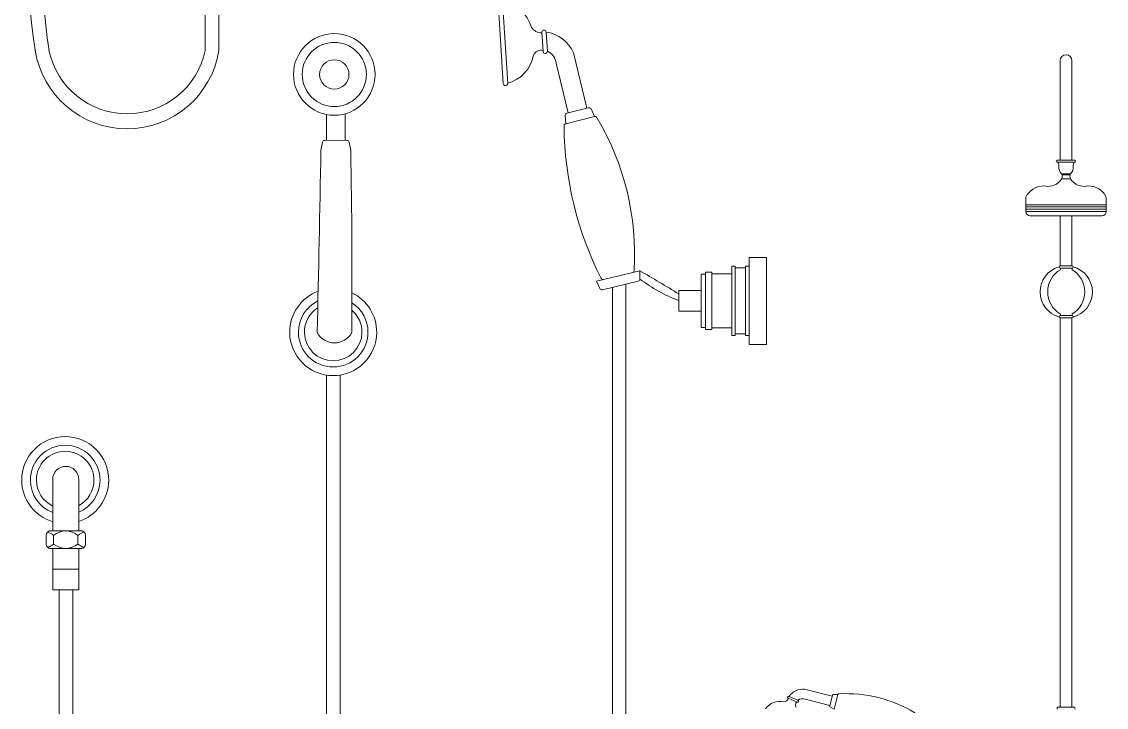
# Model space of a CAD drawing. Header units: centimetres. Extents: x 177 to 329, y -21 to 132.
# Drawn here: x 177.5 to 240.8, y 20.1 to 60.2 of the extents above; entities that cross this region are included whole.
import ezdxf

# ---------------------------------------------------------------- set-up
doc = ezdxf.new("R2010")
doc.units = ezdxf.units.CM
doc.header["$LTSCALE"] = 2.54
doc.layers.get('0').update_dxf_attribs({"lineweight": 18})

# ---------------------------------------------------------------- blocks, each defined once
blk = doc.blocks.new('Group-1')
for p, q in [((44.733, 46.921), (44.733, 58.211)), ((45.533, 46.921), (45.533, 56.368))]:
    blk.add_line(p, q)
for centre, radius, start, end in [((74.039, 52.933), 39.691, 153.81372, 188.82473), ((75.362, 52.605), 40.151, 154.36283, 188.1382), ((40.174, 47.765), 5.425, 188.94584, 351.05416), ((40.174, 47.869), 4.657, 191.7474, 348.2526)]:
    blk.add_arc(centre, radius, start, end)
blk = doc.blocks.new('Group-2')
at = {"linetype": 'Continuous'}
for p, q in [((51.807, 43.177), (51.816, 41.66)), ((52.913, 43.22), (52.904, 41.66)), ((51.585, 41.556), (51.493, 41.07)), ((51.709, 41.667), (53.01, 41.659)), ((53.134, 41.556), (53.227, 41.07)), ((51.812, -10.376), (51.812, 27.955)), ((52.606, -10.376), (52.606, 27.956)), ((35.832, 21.859), (35.832, 18.848)), ((37.356, 21.859), (37.356, 18.848)), ((35.451, 18.594), (35.451, 18.086)), ((37.559, 18.848), (35.629, 18.848)), ((37.356, 18.848), (35.832, 18.848)), ((35.882, 18.594), (35.882, 18.086)), ((37.307, 18.594), (37.307, 18.086)), ((37.738, 18.594), (37.738, 18.086)), ((35.651, 17.832), (37.538, 17.832)), ((37.484, 17.832), (35.705, 17.832)), ((37.484, 17.832), (35.705, 17.832)), ((35.832, 17.832), (35.832, 15.411)), ((35.985, 17.832), (37.204, 17.832)), ((37.356, 17.832), (37.356, 15.411)), ((37.356, 16.625), (35.832, 16.625)), ((35.832, 15.411), (37.356, 15.411)), ((36.204, -10.376), (36.204, 15.411)), ((36.998, -10.376), (36.998, 15.411))]:
    blk.add_line(p, q, dxfattribs=at)
for radius in [2.382, 1.874, 0.858]:
    blk.add_circle((52.27, 45.514), radius, dxfattribs=at)
for centre, radius, start, end in [((51.71, 41.532), 0.127, 90.34013, 169.1699), ((53.009, 41.532), 0.127, 10.8301, 89.65987), ((-8600.802, 213.52), 8654.013, 358.7878491, 358.8581815), ((-314.174, 33.581), 367.477, 359.51171, 1.16776), ((52.205, 30.464), 2.54, 110.26845, 180.32944), ((52.205, 30.464), 2.54, 359.67056, 64.39244), ((52.205, 30.464), 2.032, 116.02443, 180.4118), ((52.205, 30.464), 1.681, 122.36348, 180.49765), ((52.205, 30.464), 1.681, 359.50235, 49.40527), ((52.205, 30.464), 2.032, 359.5882, 57.3579), ((52.205, 30.464), 2.54, 180.32944, 270), ((52.205, 30.464), 2.032, 180.4118, 270), ((52.205, 30.464), 1.681, 180.49765, 270), ((52.282, 30.965), 1.132, 207.07887, 332.92113), ((52.205, 30.464), 1.681, 270, 359.50235), ((52.205, 30.464), 2.032, 270, 359.5882), ((52.205, 30.464), 2.54, 270, 359.67056), ((36.561, 21.822), 2.54, 90, 180.32944), ((36.561, 21.822), 2.54, 359.67056, 90), ((36.561, 21.822), 2.032, 90, 180.4118), ((36.561, 21.822), 1.681, 90, 180.49765), ((36.561, 21.822), 2.032, 359.5882, 90), ((36.561, 21.822), 1.681, 359.50235, 90), ((36.594, 21.859), 0.762, 0, 180), ((36.561, 21.822), 2.54, 180.32944, 253.331), ((36.561, 21.822), 2.032, 180.4118, 248.98865), ((36.561, 21.822), 1.681, 180.49765, 244.32242), ((36.561, 21.822), 1.681, 298.23303, 359.50235), ((36.561, 21.822), 2.032, 293.04458, 359.5882), ((36.561, 21.822), 2.54, 288.24963, 359.67056), ((35.705, 18.594), 0.254, 90, 180), ((35.17, 17.723), 1.125, 50.74183, 70.89899), ((36.594, 17.723), 1.125, 50.74183, 129.25817), ((38.019, 17.723), 1.125, 109.10101, 129.25817), ((37.484, 18.594), 0.254, 0, 90), ((35.705, 18.086), 0.254, 180, 270), ((35.17, 18.957), 1.125, 289.10101, 309.25817), ((36.594, 18.957), 1.125, 230.74183, 309.25817), ((38.019, 18.957), 1.125, 230.74183, 250.89899), ((37.484, 18.086), 0.254, 270, 0)]:
    blk.add_arc(centre, radius, start, end, dxfattribs=at)
blk = doc.blocks.new('Group-3')
at = {"linetype": 'Continuous'}
for p, q in [((61.831, 49.732), (62.137, 44.976)), ((62.084, 49.748), (62.391, 44.993)), ((64.385, 47.99), (64.459, 46.845)), ((64.64, 47.988), (64.711, 46.877)), ((66.226, 46.772), (67.012, 43.543)), ((65.228, 46.164), (65.93, 43.279)), ((65.777, 42.637), (65.755, 43.131)), ((65.852, 43.26), (67.115, 43.568)), ((67.261, 43.498), (67.469, 43.049)), ((65.777, 42.637), (67.469, 43.049)), ((76.481, 34.829), (77.497, 34.829)), ((76.481, 34.829), (76.481, 32.289)), ((77.497, 29.749), (77.497, 34.829)), ((75.477, 34.321), (75.477, 30.257)), ((75.477, 34.321), (75.68, 34.321)), ((75.68, 34.321), (75.68, 30.257)), ((75.68, 34.21), (76.276, 34.21)), ((76.276, 34.321), (76.276, 30.257)), ((76.481, 34.321), (76.276, 34.321)), ((67.586, 33.439), (70.101, 34.052)), ((70.115, 33.566), (70.1, 34.06)), ((73.682, 33.853), (73.944, 33.853)), ((73.682, 33.853), (73.682, 32.289)), ((73.944, 33.971), (73.944, 32.289)), ((73.944, 33.971), (74.3, 33.971)), ((74.3, 33.971), (74.3, 32.289)), ((74.3, 33.86), (75.477, 33.86)), ((67.583, 33.446), (67.775, 33.014)), ((70.016, 33.438), (67.92, 32.942)), ((68.502, -8.536), (68.502, 33.08)), ((69.297, -8.536), (69.297, 33.268)), ((72.374, 31.682), (72.374, 32.897)), ((72.374, 32.897), (73.682, 32.897)), ((72.374, 31.682), (73.682, 31.682)), ((73.682, 30.726), (73.682, 32.289)), ((73.944, 30.608), (73.944, 32.289)), ((74.3, 30.608), (74.3, 32.289)), ((76.481, 29.749), (76.481, 32.289)), ((73.682, 30.726), (73.944, 30.726)), ((73.944, 30.608), (74.3, 30.608)), ((74.3, 30.719), (75.477, 30.719)), ((75.477, 30.257), (75.68, 30.257)), ((75.68, 30.369), (76.276, 30.369)), ((76.481, 30.257), (76.276, 30.257)), ((76.481, 29.749), (77.497, 29.749))]:
    blk.add_line(p, q, dxfattribs=at)
for centre, radius, start, end in [((61.817, 47.738), 2.027, 14.97469, 82.41864), ((64.406, 48.709), 0.773, 215.31443, 268.74876), ((64.513, 47.982), 0.127, 2.9997, 176.20206), ((64.392, 46.023), 1.981, 22.20656, 82.80876), ((64.35, 46.422), 0.507, 78.09497, 153.87986), ((64.584, 46.869), 0.127, 190.59039, 3.79276), ((64.322, 46.052), 0.913, 7.05386, 64.74484), ((61.827, 47.016), 2.1, 285.55502, 349.84096), ((62.264, 44.985), 0.127, 183.68608, 3.68608), ((65.882, 43.136), 0.127, 103.68608, 182.51585), ((67.145, 43.444), 0.127, 24.85631, 103.68608), ((65.807, 42.514), 0.127, 103.68608, 193.68608), ((85.707, 42.671), 20.025, 180.53734, 206.83482), ((67.499, 42.926), 0.127, 13.68608, 103.68608), ((54.161, 34.989), 15.642, 356.75491, 30.61725), ((67.962, 33.662), 0.127, 193.68608, 283.68608), ((69.654, 34.074), 0.127, 283.68608, 13.68608), ((69.988, 33.562), 0.127, 282.84082, 1.67059), ((28.557, -38.435), 83.547, 58.36837, 60.18183), ((75.752, 41.016), 9.343, 232.88777, 248.80136), ((67.891, 33.066), 0.127, 204.01105, 282.84082)]:
    blk.add_arc(centre, radius, start, end, dxfattribs=at)
blk = doc.blocks.new('Group-10')
at = {"linetype": 'Continuous'}
for p, q in [((94.646, 46.319), (94.646, 40.508)), ((95.331, 46.319), (95.331, 40.508)), ((94.474, 40.508), (95.503, 40.508)), ((94.474, 40.391), (95.503, 40.391)), ((94.731, 39.703), (95.246, 39.703)), ((94.731, 39.423), (95.246, 39.423)), ((94.753, 39.644), (95.224, 39.644)), ((92.639, 38.343), (92.639, 37.518)), ((97.338, 38.343), (97.338, 37.518)), ((92.639, 37.899), (97.338, 37.899)), ((92.639, 37.772), (97.338, 37.772)), ((97.338, 37.645), (92.639, 37.645)), ((92.639, 37.518), (97.338, 37.518)), ((92.893, 37.264), (97.084, 37.264)), ((94.646, 37.264), (94.646, 34.328)), ((95.331, 37.264), (95.331, 34.329)), ((94.659, 34.329), (95.344, 34.329)), ((94.659, 34.202), (95.344, 34.202)), ((94.659, 34.202), (94.659, 34.111)), ((95.344, 34.202), (95.344, 34.107)), ((94.646, 31.303), (94.646, 8.565)), ((94.659, 31.43), (94.659, 31.521)), ((94.659, 31.43), (95.344, 31.43)), ((94.659, 31.303), (95.344, 31.303)), ((95.331, 31.303), (95.331, 8.565)), ((95.344, 31.43), (95.344, 31.525)), ((79.725, 9.607), (81.338, 9.205)), ((78.758, 9.075), (79.282, 8.842)), ((78.818, 9.187), (79.327, 8.961)), ((79.763, 9.024), (81.203, 8.664)), ((81.193, 8.625), (81.351, 9.256)), ((81.415, 9.304), (81.662, 9.292)), ((81.451, 8.447), (81.662, 9.292)), ((81.451, 8.447), (81.228, 8.552)), ((95.471, 8.565), (94.506, 8.565))]:
    blk.add_line(p, q, dxfattribs=at)
for centre, radius, start, end in [((94.988, 46.319), 0.343, 0, 180), ((94.474, 40.449), 0.0587, 90, 270), ((94.353, 40.203), 0.223, 344.95106, 57.12961), ((95.095, 40.088), 0.53, 173.80831, 226.60811), ((94.882, 40.088), 0.53, 313.39189, 6.19169), ((95.624, 40.203), 0.223, 122.87039, 195.04894), ((95.503, 40.449), 0.0587, 270, 90), ((93.943, 39.896), 0.92, 256.50718, 329.04233), ((94.445, 39.563), 0.319, 333.9445, 26.0555), ((95.532, 39.563), 0.319, 153.9445, 206.0555), ((96.034, 39.896), 0.92, 210.95767, 283.49282), ((93.677, 37.855), 1.147, 87.4711, 154.82825), ((96.3, 37.855), 1.147, 25.17175, 92.5289), ((92.893, 37.518), 0.254, 180, 270), ((97.084, 37.518), 0.254, 270, 0), ((95.001, 32.812), 1.524, 105.38506, 254.73666), ((94.659, 34.266), 0.0635, 90, 270), ((95.344, 34.266), 0.0635, 270, 90), ((95.001, 32.812), 1.524, 285.26334, 74.61494), ((95.418, 32.816), 1.501, 120.38343, 239.61657), ((94.592, 32.816), 1.494, 300.22291, 59.77709), ((94.659, 31.366), 0.0635, 90, 270), ((95.344, 31.366), 0.0635, 270, 90), ((79.631, 8.621), 0.991, 84.50795, 145.11015), ((78.273, 7.88), 1.014, 77.27607, 144.72002), ((78.445, 9.251), 0.386, 277.61582, 331.05015), ((78.792, 9.13), 0.0637, 65.30108, 238.50345), ((79.301, 8.903), 0.0637, 252.89178, 66.09415), ((79.602, 8.597), 0.456, 69.35525, 127.04623), ((81.412, 9.241), 0.0635, 87.15769, 165.98747), ((81.724, 9.276), 0.0635, 75.98747, 165.98747), ((82.137, 1.527), 7.821, 59.0563, 92.91863), ((79.444, 8.695), 0.253, 140.39636, 216.18124), ((81.255, 8.61), 0.0635, 165.98747, 244.81724), ((94.63, 8.45), 0.17, 137.07774, 183.88102), ((95.347, 8.45), 0.17, 356.11898, 42.92226)]:
    blk.add_arc(centre, radius, start, end, dxfattribs=at)

msp = doc.modelspace()

# ---------------------------------------------------------------- block references
at = {"color": 7}
for name in ['Group-1', 'Group-3', 'Group-2', 'Group-10']:
    msp.add_blockref(name, (143.484, 11.562), dxfattribs=at)

doc.saveas('drawing.dxf')
